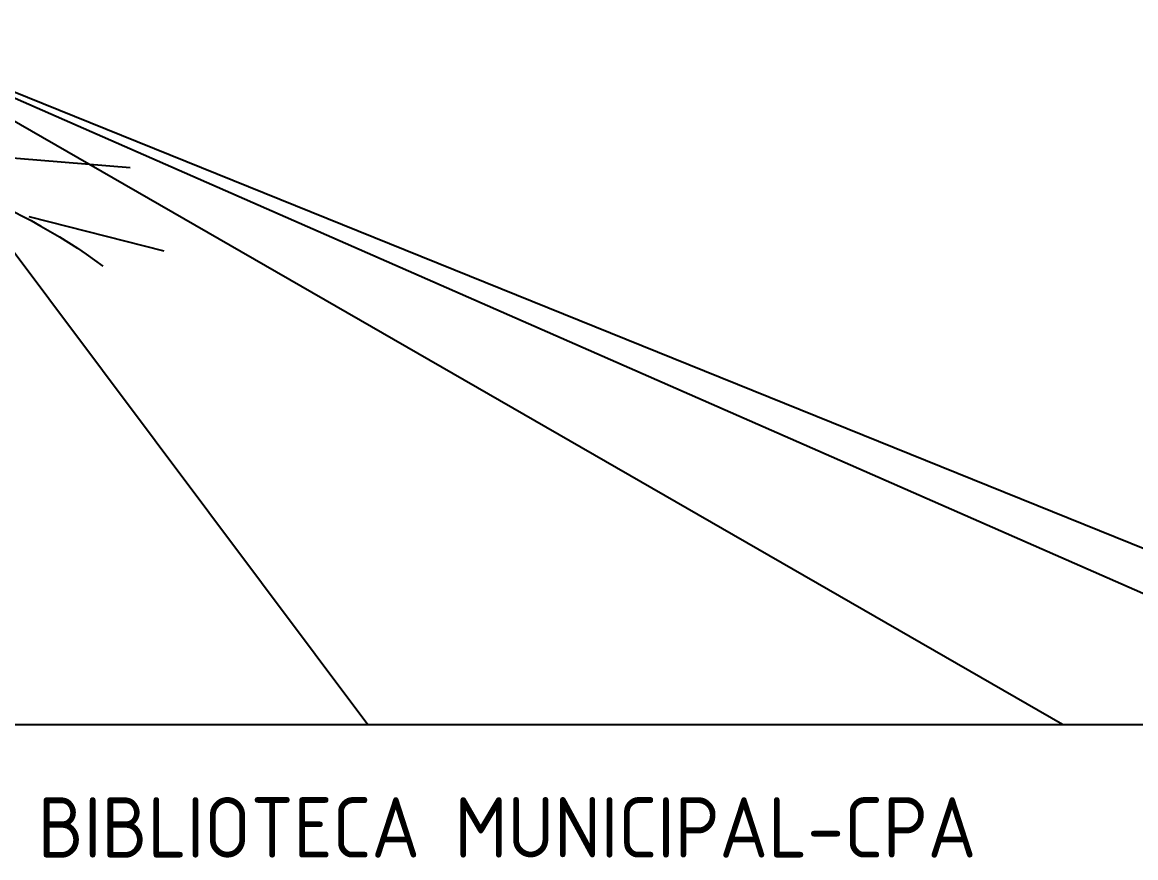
# Model space of a CAD drawing. Extents: x 115 to 1469, y 94 to 338.
# Drawn here: x 157.74 to 168.37, y 253.23 to 261.21 of the extents above; entities that cross this region are included whole.
import ezdxf

# ---------------------------------------------------------------- set-up
doc = ezdxf.new("R2010")
doc.units = 0
doc.layers.get('0').update_dxf_attribs({"linetype": 'CONTINUOUS'})
doc.layers.add('1', color=7, linetype='CONTINUOUS')
doc.styles.get("Standard").update_dxf_attribs({"font": 'ISOCP'})

msp = doc.modelspace()

# ---------------------------------------------------------------- linework, layer by layer
at = {"color": 3}
for p, q in [((156.106, 260.041), (158.765, 259.824)), ((157.8, 259.355), (159.088, 259.028))]:
    msp.add_line(p, q, dxfattribs=at)
at = {"color": 3, "extrusion": (0, 0, -1)}
msp.add_ellipse((151.186, 256.831), major_axis=(8.418, 0.298), ratio=0.442679, start_param=4.633715, end_param=5.781687, dxfattribs=at)
at = {"layer": '1', "color": 1}
for p, q in [((156.015, 261.211), (171.29, 254.507)), ((167.665, 254.507), (156.015, 261.211)), ((172.588, 254.507), (156.016, 261.208)), ((156.016, 261.208), (161.035, 254.507)), ((156.615, 254.507), (172.917, 254.507))]:
    msp.add_line(p, q, dxfattribs=at)

# ---------------------------------------------------------------- texts
at = {"layer": '1', "color": 2, "insert": (157.884, 253.812), "char_height": 0.57599, "width": 16.128, "attachment_point": 1}
msp.add_mtext('BIBLIOTECA MUNICIPAL-CPA ', dxfattribs=at)

doc.saveas('drawing.dxf')
